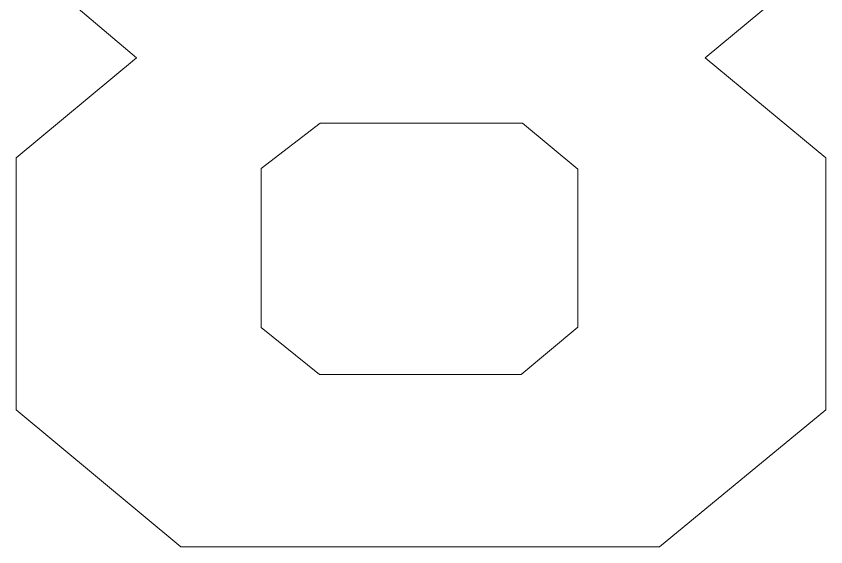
# Model space of a CAD drawing. Header units: centimetres. Extents: x -191 to 212, y -234 to 239.
# Drawn here: x 112.41 to 136.06, y -167.66 to -152.14 of the extents above; entities that cross this region are included whole.
import ezdxf

# ---------------------------------------------------------------- set-up
doc = ezdxf.new("R2010")
doc.units = ezdxf.units.CM
doc.header["$MEASUREMENT"] = 0
doc.layers.add('Capa 1', color=7, linetype='Continuous')

msp = doc.modelspace()

# ---------------------------------------------------------------- linework, layer by layer
at = {"layer": 'Capa 1', "color": 114, "lineweight": 9}
for points, knots in [([(132.53567, -153.35412), (132.53567, -153.35412), (136.06444, -156.27795), (136.06444, -156.27795), (136.06444, -156.27795), (136.06444, -163.6495), (136.06444, -163.6495), (136.06444, -163.6495), (131.20488, -167.65377), (131.20488, -167.65377), (131.20488, -167.65377), (117.21257, -167.65557), (117.21257, -167.65557), (117.21257, -167.65557), (112.40559, -163.65229), (112.40559, -163.65229), (112.40559, -163.65229), (112.40559, -156.27795), (112.40559, -156.27795), (112.40559, -156.27795), (115.92585, -153.36117), (115.92585, -153.36117), (115.92585, -153.36117), (112.579, -150.52142), (112.579, -150.52142), (112.579, -150.52142), (112.579, -144.21219), (112.579, -144.21219), (112.579, -144.21219), (118.67036, -139.70301), (118.67036, -139.70301), (118.67036, -139.70301), (129.79816, -139.70301), (129.79816, -139.70301), (129.79816, -139.70301), (135.84768, -144.21048), (135.84768, -144.21048), (135.84768, -144.21048), (135.84768, -150.6026), (135.84768, -150.6026), (135.84768, -150.6026), (132.53567, -153.35412), (132.53567, -153.35412)], [0, 0, 0, 0, 0.07142857, 0.07142857, 0.07142857, 0.14285714, 0.14285714, 0.14285714, 0.21428571, 0.21428571, 0.21428571, 0.28571429, 0.28571429, 0.28571429, 0.35714286, 0.35714286, 0.35714286, 0.42857143, 0.42857143, 0.42857143, 0.5, 0.5, 0.5, 0.57142857, 0.57142857, 0.57142857, 0.64285714, 0.64285714, 0.64285714, 0.71428571, 0.71428571, 0.71428571, 0.78571429, 0.78571429, 0.78571429, 0.85714286, 0.85714286, 0.85714286, 0.92857143, 0.92857143, 0.92857143, 1, 1, 1, 1]), ([(128.81996, -156.61663), (128.81996, -156.61663), (127.20534, -155.27112), (127.20534, -155.27112), (127.20534, -155.27112), (121.28441, -155.27112), (121.28441, -155.27112), (121.28441, -155.27112), (119.56337, -156.59501), (119.56337, -156.59501), (119.56337, -156.59501), (119.56337, -161.2398), (119.56337, -161.2398), (119.56337, -161.2398), (121.27245, -162.62021), (121.27245, -162.62021), (121.27245, -162.62021), (127.16399, -162.62021), (127.16399, -162.62021), (127.16399, -162.62021), (128.81996, -161.22921), (128.81996, -161.22921), (128.81996, -161.22921), (128.81996, -156.61663), (128.81996, -156.61663)], [0, 0, 0, 0, 0.125, 0.125, 0.125, 0.25, 0.25, 0.25, 0.375, 0.375, 0.375, 0.5, 0.5, 0.5, 0.625, 0.625, 0.625, 0.75, 0.75, 0.75, 0.875, 0.875, 0.875, 1, 1, 1, 1])]:
    msp.add_open_spline(points, degree=3, knots=knots, dxfattribs=at)

doc.saveas('drawing.dxf')
